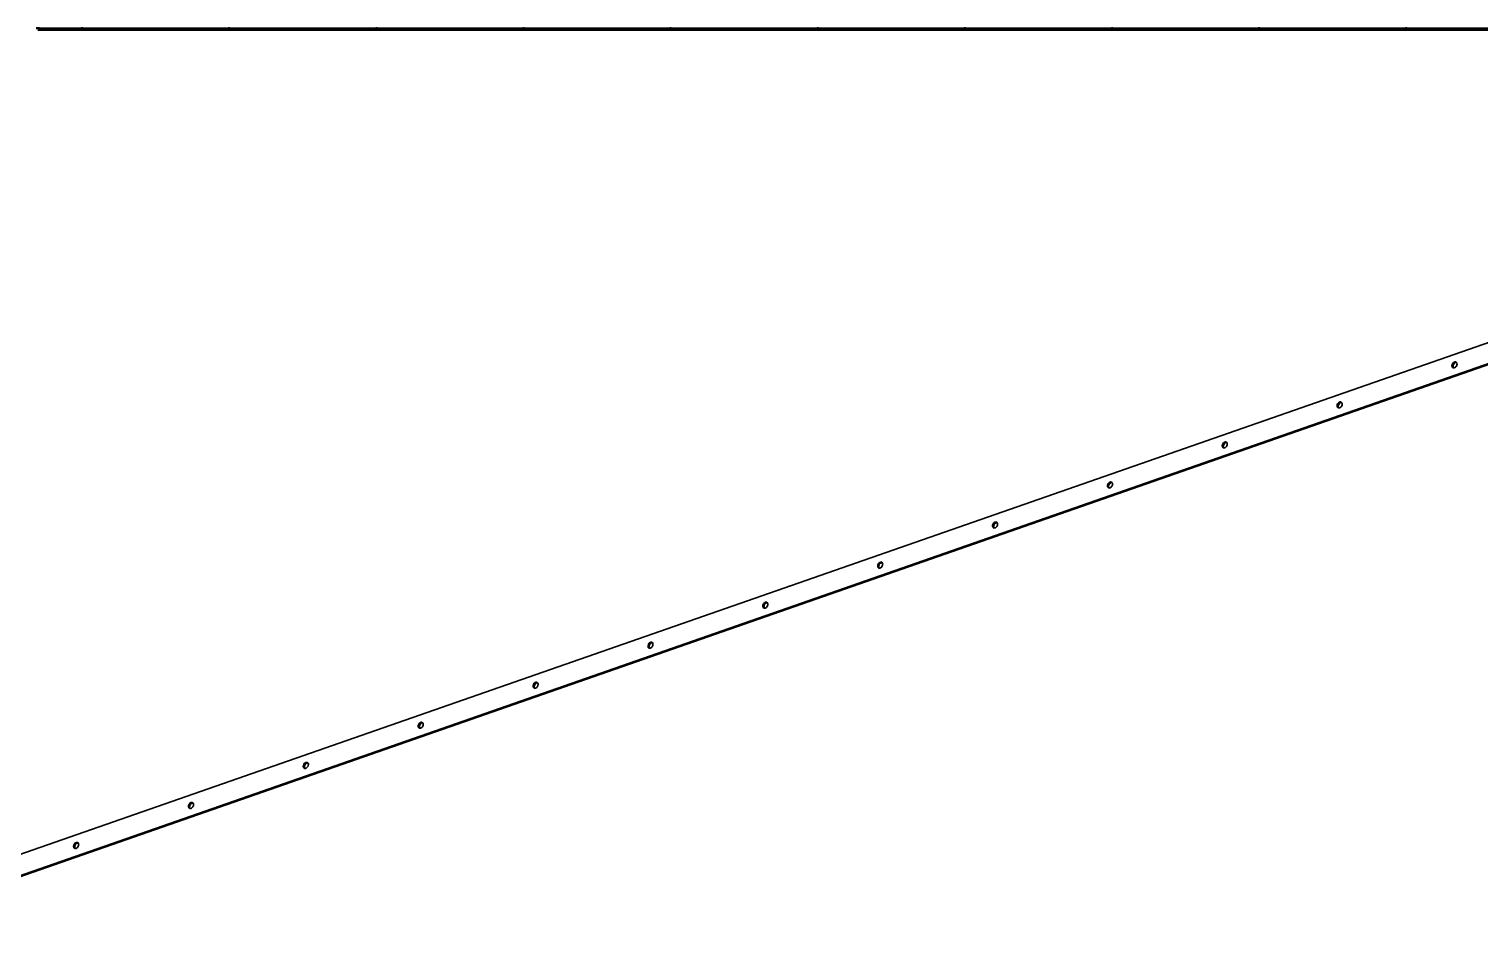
# Model space of a CAD drawing. Header units: millimetres. Extents: x 0 to 420, y 0 to 297.
# Drawn here: x 64.2 to 187.5, y 150.8 to 228.9 of the extents above; entities that cross this region are included whole.
import ezdxf

# ---------------------------------------------------------------- set-up
doc = ezdxf.new("R2010")
doc.units = ezdxf.units.MM
doc.linetypes.add('DASHED', pattern=[1.524, 1.27, -0.254])

msp = doc.modelspace()

# ---------------------------------------------------------------- linework, layer by layer
at = {"color": 1, "lineweight": 35}
for p, q in [((264.64, 228.85), (46, 152.63)), ((264.64, 227.05), (46, 150.83)), ((46.09, 150.78), (264.74, 227)), ((185.18, 200.31), (185.17, 200.26)), ((185.17, 200.26), (185.17, 200.21)), ((185.17, 200.21), (185.18, 200.17)), ((185.22, 200.41), (185.18, 200.31)), ((185.18, 200.17), (185.2, 200.13)), ((185.2, 200.13), (185.22, 200.1)), ((185.28, 200.5), (185.22, 200.41)), ((185.22, 200.1), (185.25, 200.08)), ((185.25, 200.08), (185.31, 200.06)), ((185.26, 200.2), (185.28, 200.28)), ((185.27, 200.12), (185.26, 200.2)), ((185.31, 200.06), (185.27, 200.12)), ((185.32, 200.53), (185.28, 200.5)), ((185.28, 200.28), (185.31, 200.36)), ((185.31, 200.36), (185.36, 200.43)), ((185.31, 200.06), (185.36, 200.07)), ((185.36, 200.56), (185.32, 200.53)), ((185.4, 200.57), (185.36, 200.56)), ((185.36, 200.43), (185.42, 200.49)), ((185.36, 200.07), (185.42, 200.09)), ((185.44, 200.58), (185.4, 200.57)), ((185.42, 200.49), (185.49, 200.52)), ((185.42, 200.09), (185.48, 200.13)), ((185.48, 200.58), (185.44, 200.58)), ((185.52, 200.56), (185.48, 200.58)), ((185.48, 200.13), (185.53, 200.19)), ((185.49, 200.52), (185.56, 200.53)), ((185.55, 200.53), (185.52, 200.56)), ((185.53, 200.19), (185.57, 200.25)), ((185.58, 200.5), (185.55, 200.53)), ((185.57, 200.25), (185.59, 200.32)), ((185.59, 200.45), (185.58, 200.5)), ((185.6, 200.4), (185.59, 200.45)), ((185.59, 200.32), (185.6, 200.4)), ((175.42, 196.91), (175.41, 196.86)), ((175.41, 196.86), (175.41, 196.81)), ((175.41, 196.81), (175.42, 196.77)), ((175.45, 197.01), (175.42, 196.91)), ((175.42, 196.77), (175.44, 196.73)), ((175.44, 196.73), (175.46, 196.7)), ((175.52, 197.1), (175.45, 197.01)), ((175.46, 196.7), (175.49, 196.68)), ((175.49, 196.68), (175.54, 196.66)), ((175.5, 196.79), (175.52, 196.88)), ((175.51, 196.72), (175.5, 196.79)), ((175.54, 196.66), (175.51, 196.72)), ((175.56, 197.13), (175.52, 197.1)), ((175.52, 196.88), (175.55, 196.96)), ((175.54, 196.66), (175.6, 196.66)), ((175.55, 196.96), (175.6, 197.03)), ((175.6, 197.15), (175.56, 197.13)), ((175.64, 197.17), (175.6, 197.15)), ((175.6, 197.03), (175.66, 197.09)), ((175.6, 196.66), (175.66, 196.69)), ((175.68, 197.18), (175.64, 197.17)), ((175.66, 197.09), (175.73, 197.12)), ((175.66, 196.69), (175.72, 196.73)), ((175.72, 197.17), (175.68, 197.18)), ((175.76, 197.16), (175.72, 197.17)), ((175.72, 196.73), (175.77, 196.78)), ((175.73, 197.12), (175.8, 197.12)), ((175.79, 197.13), (175.76, 197.16)), ((175.77, 196.78), (175.81, 196.85)), ((175.82, 197.09), (175.79, 197.13)), ((175.81, 196.85), (175.83, 196.92)), ((175.83, 197.05), (175.82, 197.09)), ((175.84, 196.99), (175.83, 197.05)), ((175.83, 196.92), (175.84, 196.99)), ((165.69, 193.61), (165.66, 193.51)), ((165.76, 193.69), (165.69, 193.61)), ((165.8, 193.73), (165.76, 193.69)), ((165.79, 193.56), (165.84, 193.63)), ((165.84, 193.75), (165.8, 193.73)), ((165.88, 193.77), (165.84, 193.75)), ((165.84, 193.63), (165.9, 193.68)), ((165.92, 193.77), (165.88, 193.77)), ((165.9, 193.68), (165.97, 193.72)), ((165.96, 193.77), (165.92, 193.77)), ((165.99, 193.76), (165.96, 193.77)), ((165.97, 193.72), (166.04, 193.72)), ((166.03, 193.73), (165.99, 193.76)), ((166.06, 193.69), (166.03, 193.73)), ((166.07, 193.64), (166.06, 193.69)), ((166.08, 193.59), (166.07, 193.64)), ((166.07, 193.52), (166.08, 193.59)), ((165.66, 193.51), (165.65, 193.46)), ((165.65, 193.46), (165.65, 193.41)), ((165.65, 193.41), (165.66, 193.37)), ((165.66, 193.37), (165.68, 193.33)), ((165.68, 193.33), (165.7, 193.3)), ((165.7, 193.3), (165.73, 193.27)), ((165.73, 193.27), (165.78, 193.26)), ((165.74, 193.39), (165.75, 193.47)), ((165.75, 193.32), (165.74, 193.39)), ((165.75, 193.47), (165.79, 193.56)), ((165.78, 193.26), (165.75, 193.32)), ((165.78, 193.26), (165.84, 193.26)), ((165.84, 193.26), (165.9, 193.28)), ((165.9, 193.28), (165.96, 193.33)), ((165.96, 193.33), (166.01, 193.38)), ((166.01, 193.38), (166.05, 193.45)), ((166.05, 193.45), (166.07, 193.52)), ((155.9, 190.11), (155.89, 190.05)), ((155.89, 190.05), (155.89, 190.01)), ((155.89, 190.01), (155.9, 189.96)), ((155.93, 190.2), (155.9, 190.11)), ((155.9, 189.96), (155.92, 189.92)), ((155.92, 189.92), (155.94, 189.89)), ((156, 190.29), (155.93, 190.2)), ((155.94, 189.89), (155.97, 189.87)), ((155.98, 189.99), (155.99, 190.07)), ((155.99, 189.91), (155.98, 189.99)), ((155.99, 190.07), (156.03, 190.15)), ((156.02, 189.85), (155.99, 189.91)), ((156.03, 190.32), (156, 190.29)), ((156.08, 190.35), (156.03, 190.32)), ((156.03, 190.15), (156.08, 190.23)), ((156.12, 190.36), (156.08, 190.35)), ((156.08, 190.23), (156.14, 190.28)), ((156.16, 190.37), (156.12, 190.36)), ((156.14, 190.28), (156.21, 190.31)), ((156.14, 189.88), (156.2, 189.92)), ((156.2, 190.37), (156.16, 190.37)), ((156.23, 190.35), (156.2, 190.37)), ((156.2, 189.92), (156.25, 189.98)), ((156.21, 190.31), (156.28, 190.32)), ((156.27, 190.33), (156.23, 190.35)), ((156.25, 189.98), (156.28, 190.04)), ((156.3, 190.29), (156.27, 190.33)), ((156.28, 190.04), (156.31, 190.12)), ((156.31, 190.24), (156.3, 190.29)), ((156.32, 190.19), (156.31, 190.24)), ((156.31, 190.12), (156.32, 190.19)), ((155.97, 189.87), (156.02, 189.85)), ((156.02, 189.85), (156.08, 189.86)), ((156.08, 189.86), (156.14, 189.88)), ((146.17, 186.8), (146.13, 186.7)), ((146.13, 186.7), (146.13, 186.65)), ((146.13, 186.65), (146.13, 186.6)), ((146.13, 186.6), (146.14, 186.56)), ((146.14, 186.56), (146.16, 186.52)), ((146.16, 186.52), (146.18, 186.49)), ((146.24, 186.89), (146.17, 186.8)), ((146.18, 186.49), (146.21, 186.47)), ((146.21, 186.47), (146.26, 186.45)), ((146.22, 186.59), (146.23, 186.67)), ((146.23, 186.51), (146.22, 186.59)), ((146.23, 186.67), (146.27, 186.75)), ((146.26, 186.45), (146.23, 186.51)), ((146.27, 186.92), (146.24, 186.89)), ((146.26, 186.45), (146.32, 186.46)), ((146.31, 186.95), (146.27, 186.92)), ((146.27, 186.75), (146.32, 186.82)), ((146.36, 186.96), (146.31, 186.95)), ((146.32, 186.82), (146.38, 186.88)), ((146.32, 186.46), (146.38, 186.48)), ((146.4, 186.97), (146.36, 186.96)), ((146.38, 186.88), (146.45, 186.91)), ((146.38, 186.48), (146.44, 186.52)), ((146.44, 186.96), (146.4, 186.97)), ((146.47, 186.95), (146.44, 186.96)), ((146.44, 186.52), (146.49, 186.58)), ((146.45, 186.91), (146.51, 186.92)), ((146.51, 186.92), (146.47, 186.95)), ((146.49, 186.58), (146.52, 186.64)), ((146.53, 186.89), (146.51, 186.92)), ((146.52, 186.64), (146.55, 186.71)), ((146.55, 186.84), (146.53, 186.89)), ((146.56, 186.78), (146.55, 186.84)), ((146.55, 186.71), (146.56, 186.78)), ((136.41, 183.4), (136.37, 183.3)), ((136.37, 183.3), (136.37, 183.25)), ((136.37, 183.25), (136.37, 183.2)), ((136.37, 183.2), (136.38, 183.16)), ((136.38, 183.16), (136.39, 183.12)), ((136.39, 183.12), (136.42, 183.09)), ((136.47, 183.48), (136.41, 183.4)), ((136.42, 183.09), (136.45, 183.07)), ((136.45, 183.07), (136.5, 183.05)), ((136.46, 183.18), (136.47, 183.27)), ((136.47, 183.11), (136.46, 183.18)), ((136.51, 183.52), (136.47, 183.48)), ((136.47, 183.27), (136.5, 183.35)), ((136.5, 183.05), (136.47, 183.11)), ((136.5, 183.35), (136.56, 183.42)), ((136.5, 183.05), (136.56, 183.05)), ((136.55, 183.54), (136.51, 183.52)), ((136.6, 183.56), (136.55, 183.54)), ((136.56, 183.42), (136.62, 183.47)), ((136.56, 183.05), (136.62, 183.08)), ((136.64, 183.57), (136.6, 183.56)), ((136.62, 183.47), (136.69, 183.51)), ((136.62, 183.08), (136.68, 183.12)), ((136.68, 183.56), (136.64, 183.57)), ((136.71, 183.55), (136.68, 183.56)), ((136.68, 183.12), (136.72, 183.17)), ((136.69, 183.51), (136.75, 183.51)), ((136.75, 183.52), (136.71, 183.55)), ((136.72, 183.17), (136.76, 183.24)), ((136.77, 183.48), (136.75, 183.52)), ((136.76, 183.24), (136.79, 183.31)), ((136.79, 183.44), (136.77, 183.48)), ((136.8, 183.38), (136.79, 183.44)), ((136.79, 183.31), (136.8, 183.38)), ((126.71, 180.08), (126.65, 180)), ((126.75, 180.12), (126.71, 180.08)), ((126.79, 180.14), (126.75, 180.12)), ((126.83, 180.16), (126.79, 180.14)), ((126.79, 180.02), (126.86, 180.07)), ((126.88, 180.16), (126.83, 180.16)), ((126.86, 180.07), (126.93, 180.1)), ((126.92, 180.16), (126.88, 180.16)), ((126.95, 180.15), (126.92, 180.16)), ((126.93, 180.1), (126.99, 180.11)), ((126.99, 180.12), (126.95, 180.15)), ((127.01, 180.08), (126.99, 180.12)), ((127.03, 180.03), (127.01, 180.08)), ((127.03, 179.98), (127.03, 180.03)), ((126.65, 180), (126.61, 179.9)), ((126.61, 179.9), (126.61, 179.85)), ((126.61, 179.85), (126.61, 179.8)), ((126.61, 179.8), (126.62, 179.75)), ((126.62, 179.75), (126.63, 179.72)), ((126.63, 179.72), (126.66, 179.69)), ((126.66, 179.69), (126.69, 179.66)), ((126.69, 179.66), (126.74, 179.65)), ((126.7, 179.78), (126.71, 179.86)), ((126.71, 179.71), (126.7, 179.78)), ((126.71, 179.86), (126.74, 179.95)), ((126.74, 179.65), (126.71, 179.71)), ((126.74, 179.95), (126.79, 180.02)), ((126.74, 179.65), (126.8, 179.65)), ((126.8, 179.65), (126.86, 179.67)), ((126.86, 179.67), (126.91, 179.71)), ((126.91, 179.71), (126.96, 179.77)), ((126.96, 179.77), (127, 179.84)), ((127, 179.84), (127.03, 179.91)), ((127.03, 179.91), (127.03, 179.98)), ((116.85, 176.49), (116.84, 176.44)), ((116.84, 176.44), (116.85, 176.4)), ((116.89, 176.59), (116.85, 176.49)), ((116.85, 176.4), (116.86, 176.35)), ((116.86, 176.35), (116.87, 176.31)), ((116.95, 176.68), (116.89, 176.59)), ((116.94, 176.38), (116.95, 176.46)), ((116.95, 176.3), (116.94, 176.38)), ((116.99, 176.71), (116.95, 176.68)), ((116.95, 176.46), (116.98, 176.54)), ((116.98, 176.54), (117.03, 176.61)), ((117.03, 176.74), (116.99, 176.71)), ((117.07, 176.75), (117.03, 176.74)), ((117.03, 176.61), (117.1, 176.67)), ((117.12, 176.76), (117.07, 176.75)), ((117.1, 176.67), (117.16, 176.7)), ((117.15, 176.76), (117.12, 176.76)), ((117.19, 176.74), (117.15, 176.76)), ((117.15, 176.31), (117.2, 176.37)), ((117.16, 176.7), (117.23, 176.71)), ((117.23, 176.72), (117.19, 176.74)), ((117.2, 176.37), (117.24, 176.43)), ((117.25, 176.68), (117.23, 176.72)), ((117.24, 176.43), (117.27, 176.51)), ((117.27, 176.63), (117.25, 176.68)), ((117.27, 176.58), (117.27, 176.63)), ((117.27, 176.51), (117.27, 176.58)), ((116.87, 176.31), (116.9, 176.28)), ((116.9, 176.28), (116.93, 176.26)), ((116.93, 176.26), (116.98, 176.24)), ((116.98, 176.24), (116.95, 176.3)), ((116.98, 176.24), (117.04, 176.25)), ((117.04, 176.25), (117.1, 176.27)), ((117.1, 176.27), (117.15, 176.31)), ((107.09, 173.09), (107.08, 173.04)), ((107.08, 173.04), (107.09, 172.99)), ((107.13, 173.19), (107.09, 173.09)), ((107.09, 172.99), (107.09, 172.95)), ((107.09, 172.95), (107.11, 172.91)), ((107.11, 172.91), (107.14, 172.88)), ((107.19, 173.28), (107.13, 173.19)), ((107.14, 172.88), (107.17, 172.86)), ((107.17, 172.86), (107.22, 172.84)), ((107.18, 172.98), (107.19, 173.06)), ((107.19, 172.9), (107.18, 172.98)), ((107.23, 173.31), (107.19, 173.28)), ((107.19, 173.06), (107.22, 173.14)), ((107.22, 172.84), (107.19, 172.9)), ((107.22, 173.14), (107.27, 173.21)), ((107.22, 172.84), (107.28, 172.84)), ((107.27, 173.33), (107.23, 173.31)), ((107.31, 173.35), (107.27, 173.33)), ((107.27, 173.21), (107.34, 173.27)), ((107.28, 172.84), (107.34, 172.87)), ((107.35, 173.36), (107.31, 173.35)), ((107.34, 173.27), (107.4, 173.3)), ((107.34, 172.87), (107.39, 172.91)), ((107.39, 173.35), (107.35, 173.36)), ((107.43, 173.34), (107.39, 173.35)), ((107.39, 172.91), (107.44, 172.97)), ((107.4, 173.3), (107.47, 173.31)), ((107.46, 173.31), (107.43, 173.34)), ((107.44, 172.97), (107.48, 173.03)), ((107.49, 173.27), (107.46, 173.31)), ((107.48, 173.03), (107.5, 173.1)), ((107.51, 173.23), (107.49, 173.27)), ((107.5, 173.1), (107.51, 173.17)), ((107.51, 173.17), (107.51, 173.23)), ((97.33, 169.69), (97.32, 169.64)), ((97.32, 169.64), (97.32, 169.59)), ((97.32, 169.59), (97.33, 169.55)), ((97.37, 169.79), (97.33, 169.69)), ((97.33, 169.55), (97.35, 169.51)), ((97.35, 169.51), (97.38, 169.48)), ((97.43, 169.87), (97.37, 169.79)), ((97.38, 169.48), (97.41, 169.45)), ((97.41, 169.45), (97.46, 169.44)), ((97.42, 169.57), (97.43, 169.66)), ((97.43, 169.5), (97.42, 169.57)), ((97.47, 169.91), (97.43, 169.87)), ((97.43, 169.66), (97.46, 169.74)), ((97.46, 169.44), (97.43, 169.5)), ((97.46, 169.74), (97.51, 169.81)), ((97.46, 169.44), (97.52, 169.44)), ((97.51, 169.93), (97.47, 169.91)), ((97.55, 169.95), (97.51, 169.93)), ((97.51, 169.81), (97.57, 169.86)), ((97.52, 169.44), (97.58, 169.47)), ((97.59, 169.95), (97.55, 169.95)), ((97.57, 169.86), (97.64, 169.9)), ((97.58, 169.47), (97.63, 169.51)), ((97.63, 169.95), (97.59, 169.95)), ((97.67, 169.94), (97.63, 169.95)), ((97.63, 169.51), (97.68, 169.56)), ((97.64, 169.9), (97.71, 169.9)), ((97.7, 169.91), (97.67, 169.94)), ((97.68, 169.56), (97.72, 169.63)), ((97.73, 169.87), (97.7, 169.91)), ((97.72, 169.63), (97.74, 169.7)), ((97.75, 169.82), (97.73, 169.87)), ((97.74, 169.7), (97.75, 169.77)), ((97.75, 169.77), (97.75, 169.82)), ((87.67, 166.47), (87.61, 166.39)), ((87.71, 166.5), (87.67, 166.47)), ((87.75, 166.53), (87.71, 166.5)), ((87.79, 166.55), (87.75, 166.53)), ((87.75, 166.41), (87.81, 166.46)), ((87.83, 166.55), (87.79, 166.55)), ((87.81, 166.46), (87.88, 166.49)), ((87.87, 166.55), (87.83, 166.55)), ((87.91, 166.53), (87.87, 166.55)), ((87.88, 166.49), (87.95, 166.5)), ((87.94, 166.51), (87.91, 166.53)), ((87.97, 166.47), (87.94, 166.51)), ((87.99, 166.42), (87.97, 166.47)), ((87.57, 166.29), (87.56, 166.24)), ((87.56, 166.24), (87.56, 166.19)), ((87.56, 166.19), (87.57, 166.14)), ((87.61, 166.39), (87.57, 166.29)), ((87.57, 166.14), (87.59, 166.11)), ((87.59, 166.11), (87.61, 166.07)), ((87.61, 166.07), (87.64, 166.05)), ((87.64, 166.05), (87.7, 166.04)), ((87.66, 166.17), (87.67, 166.25)), ((87.67, 166.1), (87.66, 166.17)), ((87.67, 166.25), (87.7, 166.33)), ((87.7, 166.04), (87.67, 166.1)), ((87.7, 166.33), (87.75, 166.41)), ((87.7, 166.04), (87.75, 166.04)), ((87.75, 166.04), (87.81, 166.06)), ((87.81, 166.06), (87.87, 166.1)), ((87.87, 166.1), (87.92, 166.16)), ((87.92, 166.16), (87.96, 166.23)), ((87.96, 166.23), (87.98, 166.3)), ((87.98, 166.3), (87.99, 166.37)), ((87.99, 166.37), (87.99, 166.42)), ((77.81, 162.88), (77.8, 162.83)), ((77.8, 162.83), (77.8, 162.79)), ((77.8, 162.79), (77.81, 162.74)), ((77.85, 162.98), (77.81, 162.88)), ((77.91, 163.07), (77.85, 162.98)), ((77.89, 162.77), (77.91, 162.85)), ((77.9, 162.69), (77.89, 162.77)), ((77.95, 163.1), (77.91, 163.07)), ((77.91, 162.85), (77.94, 162.93)), ((77.94, 162.93), (77.99, 163)), ((77.99, 163.13), (77.95, 163.1)), ((78.03, 163.14), (77.99, 163.13)), ((77.99, 163), (78.05, 163.06)), ((78.07, 163.15), (78.03, 163.14)), ((78.05, 163.06), (78.12, 163.09)), ((78.11, 163.15), (78.07, 163.15)), ((78.15, 163.13), (78.11, 163.15)), ((78.11, 162.7), (78.16, 162.76)), ((78.12, 163.09), (78.19, 163.1)), ((78.18, 163.1), (78.15, 163.13)), ((78.16, 162.76), (78.2, 162.82)), ((78.21, 163.07), (78.18, 163.1)), ((78.2, 162.82), (78.22, 162.89)), ((78.22, 163.02), (78.21, 163.07)), ((78.23, 162.97), (78.22, 163.02)), ((78.22, 162.89), (78.23, 162.97)), ((77.81, 162.74), (77.83, 162.7)), ((77.83, 162.7), (77.85, 162.67)), ((77.85, 162.67), (77.88, 162.65)), ((77.88, 162.65), (77.94, 162.63)), ((77.94, 162.63), (77.9, 162.69)), ((77.94, 162.63), (77.99, 162.64)), ((77.99, 162.64), (78.05, 162.66)), ((78.05, 162.66), (78.11, 162.7)), ((68.05, 159.48), (68.04, 159.43)), ((68.04, 159.43), (68.04, 159.38)), ((68.04, 159.38), (68.05, 159.34)), ((68.09, 159.58), (68.05, 159.48)), ((68.05, 159.34), (68.07, 159.3)), ((68.07, 159.3), (68.09, 159.27)), ((68.15, 159.67), (68.09, 159.58)), ((68.09, 159.27), (68.12, 159.25)), ((68.12, 159.25), (68.18, 159.23)), ((68.13, 159.37), (68.15, 159.45)), ((68.14, 159.29), (68.13, 159.37)), ((68.18, 159.23), (68.14, 159.29)), ((68.19, 159.7), (68.15, 159.67)), ((68.15, 159.45), (68.18, 159.53)), ((68.18, 159.53), (68.23, 159.6)), ((68.18, 159.23), (68.23, 159.23)), ((68.23, 159.72), (68.19, 159.7)), ((68.27, 159.74), (68.23, 159.72)), ((68.23, 159.6), (68.29, 159.66)), ((68.23, 159.23), (68.29, 159.26)), ((68.31, 159.75), (68.27, 159.74)), ((68.29, 159.66), (68.36, 159.69)), ((68.29, 159.26), (68.35, 159.3)), ((68.35, 159.74), (68.31, 159.75)), ((68.39, 159.73), (68.35, 159.74)), ((68.35, 159.3), (68.4, 159.35)), ((68.36, 159.69), (68.43, 159.69)), ((68.42, 159.7), (68.39, 159.73)), ((68.4, 159.35), (68.44, 159.42)), ((68.45, 159.66), (68.42, 159.7)), ((68.44, 159.42), (68.46, 159.49)), ((68.46, 159.62), (68.45, 159.66)), ((68.47, 159.56), (68.46, 159.62)), ((68.46, 159.49), (68.47, 159.56))]:
    msp.add_line(p, q, dxfattribs=at)
at = {"color": 1, "lineweight": 70}
for p in [(65, 229), (345, 228.85)]:
    msp.add_line(p, (65, 228.85), dxfattribs=at)
at = {"color": 5, "linetype": 'DASHED', "lineweight": 35}
for p, q in [((65, 228.85), (65, 229)), ((345, 228.85), (65, 228.85)), ((68.23, 228.85), (68.22, 228.85)), ((68.22, 228.85), (68.23, 228.85)), ((68.25, 228.85), (68.23, 228.85)), ((68.23, 228.85), (68.25, 228.85)), ((68.28, 228.85), (68.25, 228.85)), ((68.25, 228.85), (68.28, 228.85)), ((68.33, 228.85), (68.28, 228.85)), ((68.28, 228.85), (68.33, 228.85)), ((68.38, 228.85), (68.33, 228.85)), ((68.33, 228.85), (68.38, 228.85)), ((68.44, 228.85), (68.38, 228.85)), ((68.38, 228.85), (68.44, 228.85)), ((68.5, 228.85), (68.44, 228.85)), ((68.44, 228.85), (68.5, 228.85)), ((68.56, 228.85), (68.5, 228.85)), ((68.5, 228.85), (68.56, 228.85)), ((68.62, 228.85), (68.56, 228.85)), ((68.56, 228.85), (68.62, 228.85)), ((68.67, 228.85), (68.62, 228.85)), ((68.62, 228.85), (68.67, 228.85)), ((68.72, 228.85), (68.67, 228.85)), ((68.67, 228.85), (68.72, 228.85)), ((68.75, 228.85), (68.72, 228.85)), ((68.72, 228.85), (68.75, 228.85)), ((68.77, 228.85), (68.75, 228.85)), ((68.75, 228.85), (68.77, 228.85)), ((68.78, 228.85), (68.77, 228.85)), ((68.77, 228.85), (68.78, 228.85)), ((68.78, 228.85), (68.78, 229)), ((80.73, 228.85), (80.72, 228.85)), ((80.72, 228.85), (80.73, 228.85)), ((80.75, 228.85), (80.73, 228.85)), ((80.73, 228.85), (80.75, 228.85)), ((80.78, 228.85), (80.75, 228.85)), ((80.75, 228.85), (80.78, 228.85)), ((80.83, 228.85), (80.78, 228.85)), ((80.78, 228.85), (80.83, 228.85)), ((80.88, 228.85), (80.83, 228.85)), ((80.83, 228.85), (80.88, 228.85)), ((80.94, 228.85), (80.88, 228.85)), ((80.88, 228.85), (80.94, 228.85)), ((81, 228.85), (80.94, 228.85)), ((80.94, 228.85), (81, 228.85)), ((81.06, 228.85), (81, 228.85)), ((81, 228.85), (81.06, 228.85)), ((81.12, 228.85), (81.06, 228.85)), ((81.06, 228.85), (81.12, 228.85)), ((81.17, 228.85), (81.12, 228.85)), ((81.12, 228.85), (81.17, 228.85)), ((81.22, 228.85), (81.17, 228.85)), ((81.17, 228.85), (81.22, 228.85)), ((81.25, 228.85), (81.22, 228.85)), ((81.22, 228.85), (81.25, 228.85)), ((81.27, 228.85), (81.25, 228.85)), ((81.25, 228.85), (81.27, 228.85)), ((81.27, 228.85), (81.27, 229)), ((81.27, 228.85), (81.27, 228.85)), ((81.27, 228.85), (81.27, 228.85)), ((93.23, 228.85), (93.22, 228.85)), ((93.22, 228.85), (93.23, 228.85)), ((93.25, 228.85), (93.23, 228.85)), ((93.23, 228.85), (93.25, 228.85)), ((93.28, 228.85), (93.25, 228.85)), ((93.25, 228.85), (93.28, 228.85)), ((93.33, 228.85), (93.28, 228.85)), ((93.28, 228.85), (93.33, 228.85)), ((93.38, 228.85), (93.33, 228.85)), ((93.33, 228.85), (93.38, 228.85)), ((93.44, 228.85), (93.38, 228.85)), ((93.38, 228.85), (93.44, 228.85)), ((93.5, 228.85), (93.44, 228.85)), ((93.44, 228.85), (93.5, 228.85)), ((93.56, 228.85), (93.5, 228.85)), ((93.5, 228.85), (93.56, 228.85)), ((93.62, 228.85), (93.56, 228.85)), ((93.56, 228.85), (93.62, 228.85)), ((93.67, 228.85), (93.62, 228.85)), ((93.62, 228.85), (93.67, 228.85)), ((93.72, 228.85), (93.67, 228.85)), ((93.67, 228.85), (93.72, 228.85)), ((93.75, 228.85), (93.72, 228.85)), ((93.72, 228.85), (93.75, 228.85)), ((93.77, 228.85), (93.75, 228.85)), ((93.75, 228.85), (93.77, 228.85)), ((93.77, 228.85), (93.77, 229)), ((93.77, 228.85), (93.77, 228.85)), ((93.77, 228.85), (93.77, 228.85)), ((105.73, 228.85), (105.72, 228.85)), ((105.72, 228.85), (105.73, 228.85)), ((105.75, 228.85), (105.73, 228.85)), ((105.73, 228.85), (105.75, 228.85)), ((105.78, 228.85), (105.75, 228.85)), ((105.75, 228.85), (105.78, 228.85)), ((105.83, 228.85), (105.78, 228.85)), ((105.78, 228.85), (105.83, 228.85)), ((105.88, 228.85), (105.83, 228.85)), ((105.83, 228.85), (105.88, 228.85)), ((105.94, 228.85), (105.88, 228.85)), ((105.88, 228.85), (105.94, 228.85)), ((106, 228.85), (105.94, 228.85)), ((105.94, 228.85), (106, 228.85)), ((106.06, 228.85), (106, 228.85)), ((106, 228.85), (106.06, 228.85)), ((106.12, 228.85), (106.06, 228.85)), ((106.06, 228.85), (106.12, 228.85)), ((106.17, 228.85), (106.12, 228.85)), ((106.12, 228.85), (106.17, 228.85)), ((106.22, 228.85), (106.17, 228.85)), ((106.17, 228.85), (106.22, 228.85)), ((106.25, 228.85), (106.22, 228.85)), ((106.22, 228.85), (106.25, 228.85)), ((106.27, 228.85), (106.25, 228.85)), ((106.25, 228.85), (106.27, 228.85)), ((106.27, 228.85), (106.27, 229)), ((106.27, 228.85), (106.27, 228.85)), ((106.27, 228.85), (106.27, 228.85)), ((118.23, 228.85), (118.22, 228.85)), ((118.22, 228.85), (118.23, 228.85)), ((118.25, 228.85), (118.23, 228.85)), ((118.23, 228.85), (118.25, 228.85)), ((118.28, 228.85), (118.25, 228.85)), ((118.25, 228.85), (118.28, 228.85)), ((118.33, 228.85), (118.28, 228.85)), ((118.28, 228.85), (118.33, 228.85)), ((118.38, 228.85), (118.33, 228.85)), ((118.33, 228.85), (118.38, 228.85)), ((118.44, 228.85), (118.38, 228.85)), ((118.38, 228.85), (118.44, 228.85)), ((118.5, 228.85), (118.44, 228.85)), ((118.44, 228.85), (118.5, 228.85)), ((118.56, 228.85), (118.5, 228.85)), ((118.5, 228.85), (118.56, 228.85)), ((118.62, 228.85), (118.56, 228.85)), ((118.56, 228.85), (118.62, 228.85)), ((118.67, 228.85), (118.62, 228.85)), ((118.62, 228.85), (118.67, 228.85)), ((118.72, 228.85), (118.67, 228.85)), ((118.67, 228.85), (118.72, 228.85)), ((118.75, 228.85), (118.72, 228.85)), ((118.72, 228.85), (118.75, 228.85)), ((118.77, 228.85), (118.75, 228.85)), ((118.75, 228.85), (118.77, 228.85)), ((118.77, 228.85), (118.77, 229)), ((118.77, 228.85), (118.77, 228.85)), ((118.77, 228.85), (118.77, 228.85)), ((130.73, 228.85), (130.72, 228.85)), ((130.72, 228.85), (130.73, 228.85)), ((130.75, 228.85), (130.73, 228.85)), ((130.73, 228.85), (130.75, 228.85)), ((130.78, 228.85), (130.75, 228.85)), ((130.75, 228.85), (130.78, 228.85)), ((130.83, 228.85), (130.78, 228.85)), ((130.78, 228.85), (130.83, 228.85)), ((130.88, 228.85), (130.83, 228.85)), ((130.83, 228.85), (130.88, 228.85)), ((130.94, 228.85), (130.88, 228.85)), ((130.88, 228.85), (130.94, 228.85)), ((131, 228.85), (130.94, 228.85)), ((130.94, 228.85), (131, 228.85)), ((131.06, 228.85), (131, 228.85)), ((131, 228.85), (131.06, 228.85)), ((131.12, 228.85), (131.06, 228.85)), ((131.06, 228.85), (131.12, 228.85)), ((131.17, 228.85), (131.12, 228.85)), ((131.12, 228.85), (131.17, 228.85)), ((131.22, 228.85), (131.17, 228.85)), ((131.17, 228.85), (131.22, 228.85)), ((131.25, 228.85), (131.22, 228.85)), ((131.22, 228.85), (131.25, 228.85)), ((131.27, 228.85), (131.25, 228.85)), ((131.25, 228.85), (131.27, 228.85)), ((131.27, 228.85), (131.27, 229)), ((131.27, 228.85), (131.27, 228.85)), ((131.27, 228.85), (131.27, 228.85)), ((143.23, 228.85), (143.22, 228.85)), ((143.22, 228.85), (143.23, 228.85)), ((143.25, 228.85), (143.23, 228.85)), ((143.23, 228.85), (143.25, 228.85)), ((143.28, 228.85), (143.25, 228.85)), ((143.25, 228.85), (143.28, 228.85)), ((143.33, 228.85), (143.28, 228.85)), ((143.28, 228.85), (143.33, 228.85)), ((143.38, 228.85), (143.33, 228.85)), ((143.33, 228.85), (143.38, 228.85)), ((143.44, 228.85), (143.38, 228.85)), ((143.38, 228.85), (143.44, 228.85)), ((143.5, 228.85), (143.44, 228.85)), ((143.44, 228.85), (143.5, 228.85)), ((143.56, 228.85), (143.5, 228.85)), ((143.5, 228.85), (143.56, 228.85)), ((143.62, 228.85), (143.56, 228.85)), ((143.56, 228.85), (143.62, 228.85)), ((143.67, 228.85), (143.62, 228.85)), ((143.62, 228.85), (143.67, 228.85)), ((143.72, 228.85), (143.67, 228.85)), ((143.67, 228.85), (143.72, 228.85)), ((143.75, 228.85), (143.72, 228.85)), ((143.72, 228.85), (143.75, 228.85)), ((143.77, 228.85), (143.75, 228.85)), ((143.75, 228.85), (143.77, 228.85)), ((143.78, 228.85), (143.77, 228.85)), ((143.77, 228.85), (143.78, 228.85)), ((143.78, 228.85), (143.78, 229)), ((155.73, 228.85), (155.72, 228.85)), ((155.72, 228.85), (155.73, 228.85)), ((155.75, 228.85), (155.73, 228.85)), ((155.73, 228.85), (155.75, 228.85)), ((155.78, 228.85), (155.75, 228.85)), ((155.75, 228.85), (155.78, 228.85)), ((155.83, 228.85), (155.78, 228.85)), ((155.78, 228.85), (155.83, 228.85)), ((155.88, 228.85), (155.83, 228.85)), ((155.83, 228.85), (155.88, 228.85)), ((155.94, 228.85), (155.88, 228.85)), ((155.88, 228.85), (155.94, 228.85)), ((156, 228.85), (155.94, 228.85)), ((155.94, 228.85), (156, 228.85)), ((156.06, 228.85), (156, 228.85)), ((156, 228.85), (156.06, 228.85)), ((156.12, 228.85), (156.06, 228.85)), ((156.06, 228.85), (156.12, 228.85)), ((156.17, 228.85), (156.12, 228.85)), ((156.12, 228.85), (156.17, 228.85)), ((156.22, 228.85), (156.17, 228.85)), ((156.17, 228.85), (156.22, 228.85)), ((156.25, 228.85), (156.22, 228.85)), ((156.22, 228.85), (156.25, 228.85)), ((156.27, 228.85), (156.25, 228.85)), ((156.25, 228.85), (156.27, 228.85)), ((156.28, 228.85), (156.27, 228.85)), ((156.27, 228.85), (156.28, 228.85)), ((156.28, 228.85), (156.28, 229)), ((168.23, 228.85), (168.22, 228.85)), ((168.22, 228.85), (168.23, 228.85)), ((168.25, 228.85), (168.23, 228.85)), ((168.23, 228.85), (168.25, 228.85)), ((168.28, 228.85), (168.25, 228.85)), ((168.25, 228.85), (168.28, 228.85)), ((168.33, 228.85), (168.28, 228.85)), ((168.28, 228.85), (168.33, 228.85)), ((168.38, 228.85), (168.33, 228.85)), ((168.33, 228.85), (168.38, 228.85)), ((168.44, 228.85), (168.38, 228.85)), ((168.38, 228.85), (168.44, 228.85)), ((168.5, 228.85), (168.44, 228.85)), ((168.44, 228.85), (168.5, 228.85)), ((168.56, 228.85), (168.5, 228.85)), ((168.5, 228.85), (168.56, 228.85)), ((168.62, 228.85), (168.56, 228.85)), ((168.56, 228.85), (168.62, 228.85)), ((168.67, 228.85), (168.62, 228.85)), ((168.62, 228.85), (168.67, 228.85)), ((168.72, 228.85), (168.67, 228.85)), ((168.67, 228.85), (168.72, 228.85)), ((168.75, 228.85), (168.72, 228.85)), ((168.72, 228.85), (168.75, 228.85)), ((168.77, 228.85), (168.75, 228.85)), ((168.75, 228.85), (168.77, 228.85)), ((168.78, 228.85), (168.77, 228.85)), ((168.77, 228.85), (168.78, 228.85)), ((168.78, 228.85), (168.78, 229)), ((180.73, 228.85), (180.72, 228.85)), ((180.72, 228.85), (180.73, 228.85)), ((180.75, 228.85), (180.73, 228.85)), ((180.73, 228.85), (180.75, 228.85)), ((180.78, 228.85), (180.75, 228.85)), ((180.75, 228.85), (180.78, 228.85)), ((180.83, 228.85), (180.78, 228.85)), ((180.78, 228.85), (180.83, 228.85)), ((180.88, 228.85), (180.83, 228.85)), ((180.83, 228.85), (180.88, 228.85)), ((180.94, 228.85), (180.88, 228.85)), ((180.88, 228.85), (180.94, 228.85)), ((181, 228.85), (180.94, 228.85)), ((180.94, 228.85), (181, 228.85)), ((181.06, 228.85), (181, 228.85)), ((181, 228.85), (181.06, 228.85)), ((181.12, 228.85), (181.06, 228.85)), ((181.06, 228.85), (181.12, 228.85)), ((181.17, 228.85), (181.12, 228.85)), ((181.12, 228.85), (181.17, 228.85)), ((181.22, 228.85), (181.17, 228.85)), ((181.17, 228.85), (181.22, 228.85)), ((181.25, 228.85), (181.22, 228.85)), ((181.22, 228.85), (181.25, 228.85)), ((181.27, 228.85), (181.25, 228.85)), ((181.25, 228.85), (181.27, 228.85)), ((181.28, 228.85), (181.27, 228.85)), ((181.27, 228.85), (181.28, 228.85)), ((181.28, 228.85), (181.28, 229))]:
    msp.add_line(p, q, dxfattribs=at)

doc.saveas('drawing.dxf')
